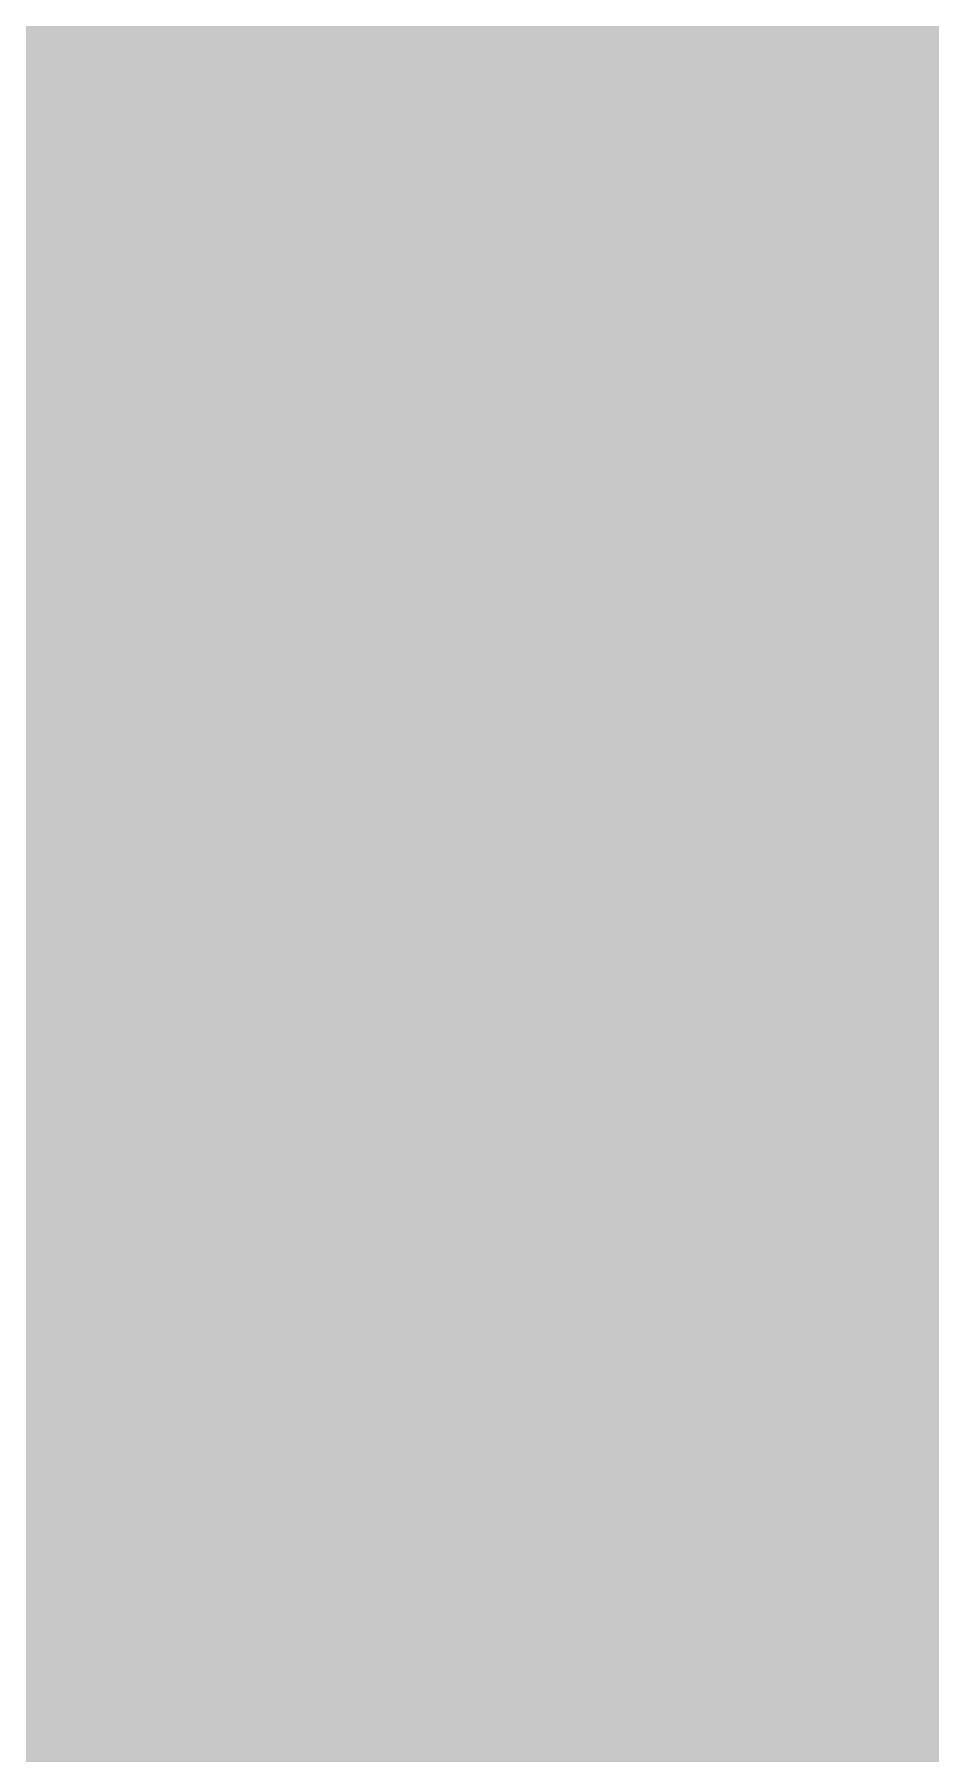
# Model space of a CAD drawing. Extents: x -3 to 92, y -53 to 125.
# Drawn here: x 34.84 to 38.07, y 8.72 to 14.91 of the extents above; entities that cross this region are included whole.
import ezdxf

# ---------------------------------------------------------------- set-up
doc = ezdxf.new("R2010")
doc.units = 0
doc.header["$MEASUREMENT"] = 0
doc.layers.get('0').update_dxf_attribs({"linetype": 'CONTINUOUS'})
for name, color, linetype in [('23-325-0_AST', 7, 'CONTINUOUS'), ('23-325-0_BOT', 7, 'CONTINUOUS'), ('23-325-0_IN1', 4, 'CONTINUOUS'), ('23-325-0_IN2', 3, 'CONTINUOUS'), ('23-325-0_SMT', 10, 'CONTINUOUS'), ('23-325-0_SPT', 14, 'CONTINUOUS'), ('23-325-0_SST', 9, 'CONTINUOUS'), ('23-325-0_TOP', 12, 'CONTINUOUS')]:
    doc.layers.add(name, color=color, linetype=linetype)

# ---------------------------------------------------------------- blocks, each defined once
blk = doc.blocks.new('ROUND_37')
at = {"const_width": 0.23749}
blk.add_lwpolyline([(-0.118744, 0, 1), (0.118744, 0, 1)], format="xyb", close=True, dxfattribs=at)

msp = doc.modelspace()

# ---------------------------------------------------------------- linework, layer by layer
at = {"layer": '23-325-0_AST', "const_width": 0.1524}
for points in [[(35.1917, 13.92682, 0.4142136), (34.96564, 13.70076)], [(35.1917, 13.91666, 0.4107693), (34.9758, 13.7033)], [(38.63086, 13.62964, 0.1222351), (37.47008, 13.91772)], [(35.17646, 13.88364, 0.3702317), (35.00882, 13.71346)], [(35.179, 13.87348, 0.3928793), (35.01898, 13.70076)], [(38.61562, 13.59916, 0.1221929), (37.47008, 13.88336)], [(37.46754, 13.64742, 0.4142136), (35.24758, 11.42746)], [(37.465, 13.6144, 0.4142136), (35.27806, 11.42746)], [(38.77564, 13.17752, 0.1620988), (37.465, 13.61389)], [(38.8239, 13.1826, 0.165982), (37.46754, 13.64562)], [(36.41344, 13.5128, 0.1655132), (35.35605, 12.43366)], [(36.44646, 13.49248, 0.1677032), (35.38655, 12.41841)], [(34.9758, 11.42238, 0.1216549), (35.26111, 10.26711)], [(35.00882, 11.42238, 0.1218502), (35.29092, 10.282)], [(35.24504, 11.42746, 0.1639217), (35.69812, 10.0826)], [(35.27806, 11.42746, 0.1642446), (35.72555, 10.10193)], [(37.465, 9.20496, 0.4142136), (39.6875, 11.42746)], [(37.46754, 9.23798, 0.4142136), (39.65448, 11.42492)], [(35.47364, 10.44956, 0.0505341), (35.71038, 10.06896)], [(35.50158, 10.46734, 0.0471366), (35.71515, 10.11698)], [(35.90798, 10.18286, 0.1810777), (35.70112, 10.10541)], [(35.90798, 10.14984, 0.1972586), (35.70989, 10.06853)], [(35.90798, 10.18286, 0.166419), (35.71496, 10.11679)], [(35.90798, 10.14984, 0.1823287), (35.72178, 10.07961)], [(36.22294, 9.8679, 0.4142136), (35.90798, 10.18286)], [(36.22294, 9.8679, 0.4142136), (35.90798, 10.18286)], [(36.18992, 9.8679, 0.4142136), (35.90798, 10.14984)], [(36.18992, 9.8679, 0.4142136), (35.90798, 10.14984)], [(34.97326, 9.94664, 0.4142136), (35.98672, 8.93318)], [(34.99104, 9.94664, 0.4142136), (35.98672, 8.95096)], [(35.00882, 9.94664, 0.4142136), (35.98672, 8.96874)], [(36.10864, 9.66978, 0.1972575), (36.18996, 9.8679)], [(36.1188, 9.68248, 0.1823268), (36.18874, 9.8679)], [(36.1442, 9.66216, 0.1810765), (36.22123, 9.8679)], [(36.1569, 9.67486, 0.1664185), (36.22298, 9.8679)], [(36.10864, 9.66978, 0.1658023), (37.465, 9.20729)], [(36.12134, 9.65962, 0.0490281), (36.48918, 9.43263)], [(36.14166, 9.68502, 0.0537043), (36.54484, 9.44226)], [(36.1569, 9.67486, 0.1620988), (37.46754, 9.23849)]]:
    msp.add_lwpolyline(points, format="xyb", dxfattribs=at)
for points in [[(35.18916, 13.92682), (38.9001, 13.92682), (38.9001, 13.87348), (35.179, 13.87348)], [(35.1917, 13.92682), (35.1917, 13.91666)], [(36.44646, 13.49248), (36.44646, 13.91666), (35.1917, 13.91666)], [(37.46754, 13.91666), (37.465, 13.88364), (37.47008, 13.88364)], [(35.17646, 13.88364), (36.41344, 13.88364), (36.41344, 13.5128)], [(35.01898, 13.70076), (35.01898, 9.99236), (34.96564, 9.99236), (34.96564, 13.70076)], [(34.9758, 13.7033), (34.9758, 12.41044), (35.37204, 12.41044), (35.37204, 12.44346), (35.00882, 12.44346), (35.00882, 13.71346)], [(35.3568, 12.4333), (35.38728, 12.41806)], [(37.6936, 11.6586), (37.86124, 11.71702), (37.86124, 12.07262), (37.6936, 12.13358), (37.35324, 12.13358), (37.1856, 12.0142), (37.1856, 11.6586), (36.84524, 11.6586), (36.84524, 12.13358)], [(34.99358, 9.99236), (34.99612, 9.98982), (35.56, 9.51992), (35.5473, 9.53262), (35.5727, 9.50976), (36.12896, 10.06602), (36.1061, 10.09142), (35.5473, 9.53262)], [(35.00882, 11.42746), (34.9758, 11.42492)], [(34.9758, 11.42492), (34.9758, 11.42238)], [(35.00882, 11.42746), (35.00882, 11.42238)], [(37.86124, 11.29538), (37.86124, 10.87882), (36.84524, 10.87882)], [(35.54984, 9.50722), (34.96818, 9.99236), (35.48126, 10.50544), (35.50158, 10.46734)], [(35.47364, 10.44956), (35.01898, 9.9949), (35.57016, 9.53262), (36.03498, 8.9789), (36.48964, 9.43356)], [(35.26028, 10.26668), (35.29076, 10.28192)], [(35.6997, 10.0838), (35.7251, 10.10158)], [(35.70224, 10.10412), (35.72256, 10.07872)], [(35.00882, 9.9695), (34.9885, 9.97458), (35.54984, 9.50722), (35.56, 9.51992), (36.0299, 8.95604), (36.03244, 8.9535)], [(34.9758, 10.01522), (34.97348, 9.94664)], [(36.54552, 9.44372), (36.03244, 8.9281), (35.54984, 9.50722), (35.57016, 9.53262), (35.00374, 10.00506), (34.9758, 10.01522)], [(34.99358, 9.99236), (34.99253, 9.94664)], [(35.00882, 9.9695), (35.00855, 9.94664)], [(36.1442, 9.66216), (36.1188, 9.68248)], [(36.12134, 9.65962), (36.14166, 9.68502)], [(36.0553, 8.93572), (36.04514, 8.96366), (35.5727, 9.53008), (35.5473, 9.50976), (36.01466, 8.94842), (36.00704, 8.96874)], [(37.465, 8.93572), (37.46754, 8.96874), (37.22116, 8.9789), (37.12464, 8.9916), (37.07638, 8.99922), (36.93668, 9.02462), (36.89096, 9.03478), (36.84524, 9.04748), (36.7538, 9.07288), (36.70808, 9.08812), (36.6649, 9.10082), (36.576, 9.13384), (36.53282, 9.15162), (36.44646, 9.18972), (36.322, 9.25068), (36.30676, 9.2202), (36.43376, 9.15924), (36.47694, 9.13892), (36.52012, 9.12114), (36.6522, 9.07034), (36.69792, 9.0551), (36.74364, 9.0424), (36.78936, 9.02716), (36.83508, 9.01446), (37.07384, 8.9662), (37.1221, 8.95858), (37.21862, 8.94842), (37.465, 8.93572)], [(35.98672, 8.96874), (36.00703, 8.96895)], [(39.0271, 8.9789), (36.03244, 8.9789), (36.03244, 8.92556), (39.04742, 8.92556)], [(35.98672, 8.95096), (36.03251, 8.95201)], [(35.98672, 8.93318), (36.05531, 8.9355)]]:
    msp.add_lwpolyline(points, dxfattribs=at)
at = {"layer": '23-325-0_BOT', "const_width": 0.254}
for points in [[(35.0774, 41.55948), (35.0774, 5.77596)], [(35.306, 41.55948), (35.306, 5.77596)], [(35.5346, 37.8714), (35.5346, 5.77596)], [(35.7632, 37.74948), (35.7632, 5.77596)], [(35.9918, 37.72662), (35.9918, 5.77596)], [(34.8488, 18.1229), (34.8488, 5.77596)], [(36.068, 14.859), (29.0322, 14.859)], [(36.2204, 14.71676), (36.2204, 5.77596)], [(40.894, 14.6304), (29.0322, 14.6304)], [(36.449, 14.6558), (36.449, 5.77596)], [(40.894, 14.6558), (36.449, 14.6558)], [(36.6776, 14.6558), (36.6776, 5.77596)], [(36.9062, 14.6558), (36.9062, -4.572)], [(37.1348, 14.6558), (37.1348, -4.572)], [(37.3634, 14.6558), (37.3634, -4.572)], [(37.592, 14.6558), (37.592, -4.572)], [(37.8206, 14.6558), (37.8206, -4.572)], [(38.0492, 14.6558), (38.0492, -4.572)], [(40.894, 14.4018), (29.0322, 14.4018)], [(40.894, 14.1732), (29.0322, 14.1732)], [(40.894, 13.9446), (29.0322, 13.9446)], [(40.894, 13.716), (29.0322, 13.716)], [(40.894, 13.4874), (29.0322, 13.4874)], [(40.894, 13.2588), (29.0322, 13.2588)], [(40.894, 13.0302), (29.0322, 13.0302)], [(40.894, 12.8016), (29.0322, 12.8016)], [(40.894, 12.573), (29.0322, 12.573)], [(40.894, 12.3444), (29.0322, 12.3444)], [(40.894, 12.1158), (29.0322, 12.1158)], [(40.894, 11.8872), (29.0322, 11.8872)], [(40.894, 11.6586), (29.0322, 11.6586)], [(40.894, 11.43), (29.0322, 11.43)], [(40.894, 11.2014), (29.0322, 11.2014)], [(40.894, 10.9728), (29.0322, 10.9728)], [(40.894, 10.7442), (29.0322, 10.7442)], [(40.894, 10.5156), (29.0322, 10.5156)], [(40.894, 10.287), (29.0322, 10.287)], [(40.894, 10.0584), (29.0322, 10.0584)], [(40.894, 9.8298), (29.0322, 9.8298)], [(40.894, 9.6012), (29.0322, 9.6012)], [(40.894, 9.3726), (29.0322, 9.3726)], [(40.894, 9.144), (29.0322, 9.144)], [(40.894, 8.9154), (29.0322, 8.9154)], [(40.894, 8.6868), (29.0322, 8.6868)]]:
    msp.add_lwpolyline(points, dxfattribs=at)
msp.add_lwpolyline([(35.9918, 15.113, 0.4142136), (36.449, 14.6558)], format="xyb", dxfattribs=at)
at = {"layer": '23-325-0_IN1', "const_width": 0.254}
for points in [[(35.0774, 31.4198), (35.0774, 5.77596)], [(35.306, 31.4198), (35.306, 5.77596)], [(35.5346, 31.4198), (35.5346, 5.77596)], [(35.7632, 31.4198), (35.7632, 5.77596)], [(35.9918, 31.4198), (35.9918, 5.77596)], [(34.8488, 18.1229), (34.8488, 5.77596)], [(36.2204, 15.71498), (36.2204, 5.77596)], [(37.3634, 15.53972), (37.3634, -4.572)], [(37.592, 15.50162), (37.592, -4.572)], [(36.449, 15.37208), (36.449, 5.77596)], [(37.1348, 15.32382), (37.1348, -4.572)], [(37.8206, 15.31112), (37.8206, -4.572)], [(36.6776, 15.26286), (36.6776, 5.77596)], [(36.9062, 15.25016), (36.9062, -4.572)], [(38.0492, 15.24762), (38.0492, -4.572)], [(50.80762, 14.859), (27.66822, 14.859)], [(50.75936, 14.6304), (27.6733, 14.6304)], [(50.79746, 14.4018), (27.58694, 14.4018)], [(50.94478, 14.1732), (27.34056, 14.1732)], [(51.31054, 13.9446), (18.36928, 13.9446)], [(50.89906, 13.716), (-2.413, 13.716)], [(50.78222, 13.4874), (-2.413, 13.4874)], [(50.7619, 13.2588), (-2.413, 13.2588)], [(50.83048, 13.0302), (-2.413, 13.0302)], [(51.03114, 12.8016), (-2.413, 12.8016)], [(86.36, 12.573), (-2.413, 12.573)], [(86.36, 12.3444), (-2.413, 12.3444)], [(86.36, 12.1158), (-2.413, 12.1158)], [(86.36, 11.8872), (-2.413, 11.8872)], [(86.36, 11.6586), (-2.413, 11.6586)], [(86.36, 11.43), (-2.413, 11.43)], [(86.36, 11.2014), (-2.413, 11.2014)], [(86.36, 10.9728), (-2.413, 10.9728)], [(86.36, 10.7442), (-2.413, 10.7442)], [(86.36, 10.5156), (-2.413, 10.5156)], [(86.36, 10.287), (-2.413, 10.287)], [(86.36, 10.0584), (-2.413, 10.0584)], [(86.36, 9.8298), (-2.413, 9.8298)], [(86.36, 9.6012), (-2.413, 9.6012)], [(86.36, 9.3726), (-2.413, 9.3726)], [(86.36, 9.144), (-2.413, 9.144)], [(86.36, 8.9154), (-2.413, 8.9154)], [(86.36, 8.6868), (-2.413, 8.6868)]]:
    msp.add_lwpolyline(points, dxfattribs=at)
at = {"layer": '23-325-0_IN2', "const_width": 0.254}
msp.add_lwpolyline([(27.051, 14.732), (40.259, 14.732), (42.545, 17.018), (42.545, 17.145)], dxfattribs=at)
at = {"layer": '23-325-0_SMT', "const_width": 0.127}
for points in [[(35.179, 13.91158, 0.4142136), (34.97834, 13.71092)], [(36.52774, 13.20038, 0.2845461), (35.43554, 11.43508)], [(35.43554, 11.42238, 0.2733631), (36.55314, 9.61898)], [(34.97834, 9.1313, 0.4142136), (35.179, 8.93064)]]:
    msp.add_lwpolyline(points, format="xyb", dxfattribs=at)
for points in [[(35.07994, 13.88618), (35.07994, 8.95604)], [(35.18154, 13.91158), (35.179, 13.91153)], [(36.55314, 13.91158), (35.18154, 13.91158)], [(35.19424, 13.91158), (35.19424, 8.93318)], [(35.30854, 13.91158), (35.30854, 8.93318)], [(35.42284, 13.91158), (35.42284, 8.93318)], [(35.53714, 13.91158), (35.53714, 12.05992)], [(35.65144, 13.91158), (35.65144, 12.3317)], [(35.76574, 13.91158), (35.76574, 12.52728)], [(35.88004, 13.91158), (35.88004, 12.68222)], [(35.99434, 13.91158), (35.99434, 12.80922)], [(36.10864, 13.91158), (36.10864, 12.91844)], [(36.22294, 13.91158), (36.22294, 13.01242)], [(36.33724, 13.91158), (36.33724, 13.09116)], [(36.45154, 13.91158), (36.45154, 13.15974)], [(36.55314, 13.91158), (36.55314, 13.22578), (36.52774, 13.20038)], [(36.55314, 13.83284), (35.02152, 13.83284)], [(36.55314, 13.71854), (34.97834, 13.71854)], [(34.97834, 13.71092), (34.97834, 13.70838)], [(34.97834, 13.70838), (34.97834, 9.13638)], [(36.55314, 13.60424), (34.97834, 13.60424)], [(36.55314, 13.48994), (34.97834, 13.48994)], [(36.55314, 13.37564), (34.97834, 13.37564)], [(36.55314, 13.26134), (34.97834, 13.26134)], [(36.43122, 13.14704), (34.97834, 13.14704)], [(36.25342, 13.03274), (34.97834, 13.03274)], [(36.10864, 12.91844), (34.97834, 12.91844)], [(35.98926, 12.80414), (34.97834, 12.80414)], [(35.88766, 12.68984), (34.97834, 12.68984)], [(35.79876, 12.57554), (34.97834, 12.57554)], [(35.7251, 12.46124), (34.97834, 12.46124)], [(35.65906, 12.34694), (34.97834, 12.34694)], [(35.60572, 12.23264), (34.97834, 12.23264)], [(35.55746, 12.11834), (34.97834, 12.11834)], [(35.51936, 12.00404), (34.97834, 12.00404)], [(35.48888, 11.88974), (34.97834, 11.88974)], [(35.46602, 11.77544), (34.97834, 11.77544)], [(35.44824, 11.66114), (34.97834, 11.66114)], [(35.43808, 11.54684), (34.97834, 11.54684)], [(35.43554, 11.43254), (34.97834, 11.43254)], [(35.43554, 11.43508), (35.43554, 11.42238)], [(35.44062, 11.31824), (34.97834, 11.31824)], [(35.45078, 11.20394), (34.97834, 11.20394)], [(35.46856, 11.08964), (34.97834, 11.08964)], [(35.49396, 10.97534), (34.97834, 10.97534)], [(35.52444, 10.86104), (34.97834, 10.86104)], [(35.53714, 10.8204), (35.53714, 8.93318)], [(35.56254, 10.74674), (34.97834, 10.74674)], [(35.60826, 10.63244), (34.97834, 10.63244)], [(35.6616, 10.51814), (34.97834, 10.51814)], [(35.65144, 10.53846), (35.65144, 8.93318)], [(35.7251, 10.40384), (34.97834, 10.40384)], [(35.76574, 10.3378), (35.76574, 8.93318)], [(35.79876, 10.28954), (34.97834, 10.28954)], [(35.88258, 10.17524), (34.97834, 10.17524)], [(35.88004, 10.17778), (35.88004, 8.93318)], [(35.9791, 10.06094), (34.97834, 10.06094)], [(35.99434, 10.04316), (35.99434, 8.93318)], [(36.09086, 9.94664), (34.97834, 9.94664)], [(36.10864, 9.92886), (36.10864, 8.93318)], [(36.22294, 9.83234), (34.97834, 9.83234)], [(36.22294, 9.83234), (36.22294, 8.93318)], [(36.38042, 9.71804), (34.97834, 9.71804)], [(36.33724, 9.74852), (36.33724, 8.93318)], [(36.45154, 9.67486), (36.45154, 8.93318)], [(36.55314, 9.60374), (34.97834, 9.60374)], [(36.55314, 9.61898), (36.55314, 8.93318), (35.18154, 8.93318), (35.179, 8.93064)], [(36.55314, 9.48944), (34.97834, 9.48944)], [(36.55314, 9.37514), (34.97834, 9.37514)], [(36.55314, 9.26084), (34.97834, 9.26084)], [(34.97834, 9.13638), (34.97828, 9.1313)], [(36.55314, 9.14654), (34.97834, 9.14654)], [(36.55314, 9.03224), (35.00374, 9.03224)]]:
    msp.add_lwpolyline(points, dxfattribs=at)
at = {"layer": '23-325-0_SPT', "const_width": 0.127}
for points in [[(35.179, 13.91158, 0.4142136), (34.97834, 13.71092)], [(36.52774, 13.20038, 0.2845461), (35.43554, 11.43508)], [(35.43554, 11.42238, 0.2733631), (36.55314, 9.61898)], [(34.97834, 9.1313, 0.4142136), (35.179, 8.93064)]]:
    msp.add_lwpolyline(points, format="xyb", dxfattribs=at)
for points in [[(35.07994, 13.88618), (35.07994, 8.95604)], [(35.18154, 13.91158), (35.179, 13.91153)], [(36.55314, 13.91158), (35.18154, 13.91158)], [(35.19424, 13.91158), (35.19424, 8.93318)], [(35.30854, 13.91158), (35.30854, 8.93318)], [(35.42284, 13.91158), (35.42284, 8.93318)], [(35.53714, 13.91158), (35.53714, 12.05992)], [(35.65144, 13.91158), (35.65144, 12.3317)], [(35.76574, 13.91158), (35.76574, 12.52728)], [(35.88004, 13.91158), (35.88004, 12.68222)], [(35.99434, 13.91158), (35.99434, 12.80922)], [(36.10864, 13.91158), (36.10864, 12.91844)], [(36.22294, 13.91158), (36.22294, 13.01242)], [(36.33724, 13.91158), (36.33724, 13.09116)], [(36.45154, 13.91158), (36.45154, 13.15974)], [(36.55314, 13.91158), (36.55314, 13.22578), (36.52774, 13.20038)], [(36.55314, 13.83284), (35.02152, 13.83284)], [(36.55314, 13.71854), (34.97834, 13.71854)], [(34.97834, 13.71092), (34.97834, 13.70838)], [(34.97834, 13.70838), (34.97834, 9.13638)], [(36.55314, 13.60424), (34.97834, 13.60424)], [(36.55314, 13.48994), (34.97834, 13.48994)], [(36.55314, 13.37564), (34.97834, 13.37564)], [(36.55314, 13.26134), (34.97834, 13.26134)], [(36.43122, 13.14704), (34.97834, 13.14704)], [(36.25342, 13.03274), (34.97834, 13.03274)], [(36.10864, 12.91844), (34.97834, 12.91844)], [(35.98926, 12.80414), (34.97834, 12.80414)], [(35.88766, 12.68984), (34.97834, 12.68984)], [(35.79876, 12.57554), (34.97834, 12.57554)], [(35.7251, 12.46124), (34.97834, 12.46124)], [(35.65906, 12.34694), (34.97834, 12.34694)], [(35.60572, 12.23264), (34.97834, 12.23264)], [(35.55746, 12.11834), (34.97834, 12.11834)], [(35.51936, 12.00404), (34.97834, 12.00404)], [(35.48888, 11.88974), (34.97834, 11.88974)], [(35.46602, 11.77544), (34.97834, 11.77544)], [(35.44824, 11.66114), (34.97834, 11.66114)], [(35.43808, 11.54684), (34.97834, 11.54684)], [(35.43554, 11.43254), (34.97834, 11.43254)], [(35.43554, 11.43508), (35.43554, 11.42238)], [(35.44062, 11.31824), (34.97834, 11.31824)], [(35.45078, 11.20394), (34.97834, 11.20394)], [(35.46856, 11.08964), (34.97834, 11.08964)], [(35.49396, 10.97534), (34.97834, 10.97534)], [(35.52444, 10.86104), (34.97834, 10.86104)], [(35.53714, 10.8204), (35.53714, 8.93318)], [(35.56254, 10.74674), (34.97834, 10.74674)], [(35.60826, 10.63244), (34.97834, 10.63244)], [(35.6616, 10.51814), (34.97834, 10.51814)], [(35.65144, 10.53846), (35.65144, 8.93318)], [(35.7251, 10.40384), (34.97834, 10.40384)], [(35.76574, 10.3378), (35.76574, 8.93318)], [(35.79876, 10.28954), (34.97834, 10.28954)], [(35.88258, 10.17524), (34.97834, 10.17524)], [(35.88004, 10.17778), (35.88004, 8.93318)], [(35.9791, 10.06094), (34.97834, 10.06094)], [(35.99434, 10.04316), (35.99434, 8.93318)], [(36.09086, 9.94664), (34.97834, 9.94664)], [(36.10864, 9.92886), (36.10864, 8.93318)], [(36.22294, 9.83234), (34.97834, 9.83234)], [(36.22294, 9.83234), (36.22294, 8.93318)], [(36.38042, 9.71804), (34.97834, 9.71804)], [(36.33724, 9.74852), (36.33724, 8.93318)], [(36.45154, 9.67486), (36.45154, 8.93318)], [(36.55314, 9.60374), (34.97834, 9.60374)], [(36.55314, 9.61898), (36.55314, 8.93318), (35.18154, 8.93318), (35.179, 8.93064)], [(36.55314, 9.48944), (34.97834, 9.48944)], [(36.55314, 9.37514), (34.97834, 9.37514)], [(36.55314, 9.26084), (34.97834, 9.26084)], [(34.97834, 9.13638), (34.97828, 9.1313)], [(36.55314, 9.14654), (34.97834, 9.14654)], [(36.55314, 9.03224), (35.00374, 9.03224)]]:
    msp.add_lwpolyline(points, dxfattribs=at)
at = {"layer": '23-325-0_SST'}
for points, const_width in [([(40.26662, 14.2748), (34.60242, 14.2748), (34.60242, 8.636), (40.26662, 8.636), (40.26662, 14.2748)], 0.127), ([(35.18916, 13.92682), (38.9001, 13.92682), (38.9001, 13.87348), (35.179, 13.87348)], 0.1524), ([(35.1917, 13.92682), (35.1917, 13.91666)], 0.1524), ([(36.44646, 13.49248), (36.44646, 13.91666), (35.1917, 13.91666)], 0.1524), ([(37.46754, 13.91666), (37.465, 13.88364), (37.47008, 13.88364)], 0.1524), ([(35.17646, 13.88364), (36.41344, 13.88364), (36.41344, 13.5128)], 0.1524), ([(35.01898, 13.70076), (35.01898, 9.99236), (34.96564, 9.99236), (34.96564, 13.70076)], 0.1524), ([(34.9758, 13.7033), (34.9758, 12.41044), (35.37204, 12.41044), (35.37204, 12.44346), (35.00882, 12.44346), (35.00882, 13.71346)], 0.1524), ([(35.3568, 12.4333), (35.38728, 12.41806)], 0.1524), ([(34.99358, 9.99236), (34.99612, 9.98982), (35.56, 9.51992), (35.5473, 9.53262), (35.5727, 9.50976), (36.12896, 10.06602), (36.1061, 10.09142), (35.5473, 9.53262)], 0.1524), ([(35.00882, 11.42746), (34.9758, 11.42492)], 0.1524), ([(34.9758, 11.42492), (34.9758, 11.42238)], 0.1524), ([(35.00882, 11.42746), (35.00882, 11.42238)], 0.1524), ([(35.54984, 9.50722), (34.96818, 9.99236), (35.48126, 10.50544), (35.50158, 10.46734)], 0.1524), ([(35.47364, 10.44956), (35.01898, 9.9949), (35.57016, 9.53262), (36.03498, 8.9789), (36.48964, 9.43356)], 0.1524), ([(35.26028, 10.26668), (35.29076, 10.28192)], 0.1524), ([(35.6997, 10.0838), (35.7251, 10.10158)], 0.1524), ([(35.70224, 10.10412), (35.72256, 10.07872)], 0.1524), ([(35.00882, 9.9695), (34.9885, 9.97458), (35.54984, 9.50722), (35.56, 9.51992), (36.0299, 8.95604), (36.03244, 8.9535)], 0.1524), ([(34.9758, 10.01522), (34.97348, 9.94664)], 0.1524), ([(36.54552, 9.44372), (36.03244, 8.9281), (35.54984, 9.50722), (35.57016, 9.53262), (35.00374, 10.00506), (34.9758, 10.01522)], 0.1524), ([(34.99358, 9.99236), (34.99253, 9.94664)], 0.1524), ([(35.00882, 9.9695), (35.00855, 9.94664)], 0.1524), ([(36.1442, 9.66216), (36.1188, 9.68248)], 0.1524), ([(36.12134, 9.65962), (36.14166, 9.68502)], 0.1524), ([(36.0553, 8.93572), (36.04514, 8.96366), (35.5727, 9.53008), (35.5473, 9.50976), (36.01466, 8.94842), (36.00704, 8.96874)], 0.1524), ([(37.465, 8.93572), (37.46754, 8.96874), (37.22116, 8.9789), (37.12464, 8.9916), (37.07638, 8.99922), (36.93668, 9.02462), (36.89096, 9.03478), (36.84524, 9.04748), (36.7538, 9.07288), (36.70808, 9.08812), (36.6649, 9.10082), (36.576, 9.13384), (36.53282, 9.15162), (36.44646, 9.18972), (36.322, 9.25068), (36.30676, 9.2202), (36.43376, 9.15924), (36.47694, 9.13892), (36.52012, 9.12114), (36.6522, 9.07034), (36.69792, 9.0551), (36.74364, 9.0424), (36.78936, 9.02716), (36.83508, 9.01446), (37.07384, 8.9662), (37.1221, 8.95858), (37.21862, 8.94842), (37.465, 8.93572)], 0.1524), ([(35.98672, 8.96874), (36.00703, 8.96895)], 0.1524), ([(39.0271, 8.9789), (36.03244, 8.9789), (36.03244, 8.92556), (39.04742, 8.92556)], 0.1524), ([(35.98672, 8.95096), (36.03251, 8.95201)], 0.1524), ([(35.98672, 8.93318), (36.05531, 8.9355)], 0.1524)]:
    msp.add_lwpolyline(points, dxfattribs=dict(at, const_width=const_width))
at = {"layer": '23-325-0_SST', "const_width": 0.1524}
for points in [[(35.1917, 13.92682, 0.4142136), (34.96564, 13.70076)], [(35.1917, 13.91666, 0.4107693), (34.9758, 13.7033)], [(38.63086, 13.62964, 0.1222351), (37.47008, 13.91772)], [(35.17646, 13.88364, 0.3702317), (35.00882, 13.71346)], [(35.179, 13.87348, 0.3928793), (35.01898, 13.70076)], [(38.61562, 13.59916, 0.1221929), (37.47008, 13.88336)], [(37.46754, 13.64742, 0.4142136), (35.24758, 11.42746)], [(37.465, 13.6144, 0.4142136), (35.27806, 11.42746)], [(38.77564, 13.17752, 0.1620988), (37.465, 13.61389)], [(38.8239, 13.1826, 0.165982), (37.46754, 13.64562)], [(36.41344, 13.5128, 0.1655132), (35.35605, 12.43366)], [(36.44646, 13.49248, 0.1677032), (35.38655, 12.41841)], [(34.9758, 11.42238, 0.1216549), (35.26111, 10.26711)], [(35.00882, 11.42238, 0.1218502), (35.29092, 10.282)], [(35.24504, 11.42746, 0.1639217), (35.69812, 10.0826)], [(35.27806, 11.42746, 0.1642446), (35.72555, 10.10193)], [(37.465, 9.20496, 0.4142136), (39.6875, 11.42746)], [(37.46754, 9.23798, 0.4142136), (39.65448, 11.42492)], [(35.47364, 10.44956, 0.0505341), (35.71038, 10.06896)], [(35.50158, 10.46734, 0.0471366), (35.71515, 10.11698)], [(35.90798, 10.18286, 0.1810777), (35.70112, 10.10541)], [(35.90798, 10.14984, 0.1972586), (35.70989, 10.06853)], [(35.90798, 10.18286, 0.166419), (35.71496, 10.11679)], [(35.90798, 10.14984, 0.1823287), (35.72178, 10.07961)], [(36.22294, 9.8679, 0.4142136), (35.90798, 10.18286)], [(36.22294, 9.8679, 0.4142136), (35.90798, 10.18286)], [(36.18992, 9.8679, 0.4142136), (35.90798, 10.14984)], [(36.18992, 9.8679, 0.4142136), (35.90798, 10.14984)], [(34.97326, 9.94664, 0.4142136), (35.98672, 8.93318)], [(34.99104, 9.94664, 0.4142136), (35.98672, 8.95096)], [(35.00882, 9.94664, 0.4142136), (35.98672, 8.96874)], [(36.10864, 9.66978, 0.1972575), (36.18996, 9.8679)], [(36.1188, 9.68248, 0.1823268), (36.18874, 9.8679)], [(36.1442, 9.66216, 0.1810765), (36.22123, 9.8679)], [(36.1569, 9.67486, 0.1664185), (36.22298, 9.8679)], [(36.10864, 9.66978, 0.1658023), (37.465, 9.20729)], [(36.12134, 9.65962, 0.0490281), (36.48918, 9.43263)], [(36.14166, 9.68502, 0.0537043), (36.54484, 9.44226)], [(36.1569, 9.67486, 0.1620988), (37.46754, 9.23849)]]:
    msp.add_lwpolyline(points, format="xyb", dxfattribs=at)
at = {"layer": '23-325-0_TOP'}
for points, const_width in [([(35.9918, 25.96642), (35.9918, 14.3637)], 0.254), ([(35.7632, 17.7546), (35.7632, 14.3637)], 0.254), ([(35.5346, 17.47266), (35.5346, 14.3637)], 0.254), ([(35.306, 17.24406), (35.306, 14.3637)], 0.254), ([(35.0774, 17.01546), (35.0774, 14.3637)], 0.254), ([(34.8488, 16.78686), (34.8488, 14.35608)], 0.254), ([(36.05276, 14.8844), (31.76524, 14.8844)], 0.254), ([(36.2204, 14.71676), (36.2204, 14.3637)], 0.254), ([(41.1226, 14.6558), (31.53664, 14.6558)], 0.254), ([(40.894, 14.6558), (36.449, 14.6558)], 0.254), ([(36.449, 14.6558), (36.449, 14.3637)], 0.254), ([(36.6776, 14.6558), (36.6776, 14.3637)], 0.254), ([(36.9062, 14.6558), (36.9062, 14.30782)], 0.254), ([(37.1348, 14.6558), (37.1348, -4.318)], 0.254), ([(37.3634, 14.6558), (37.3634, -4.318)], 0.254), ([(37.592, 14.6558), (37.592, -4.318)], 0.254), ([(37.8206, 14.6558), (37.8206, -4.318)], 0.254), ([(38.0492, 14.6558), (38.0492, 14.32052)], 0.254), ([(41.00322, 14.4272), (31.30804, 14.4272)], 0.254), ([(36.703, 14.3637), (34.925, 14.3637)], 0.254), ([(37.90696, 14.1986), (37.02304, 14.1986)], 0.254), ([(37.0967, 13.97), (37.0967, 8.89)], 0.254), ([(37.8333, 13.97), (37.0967, 13.97)], 0.254), ([(37.8333, 13.97), (37.8333, 8.89)], 0.254), ([(34.925, 13.97), (34.925, 8.89)], 0.127), ([(36.703, 13.97), (34.925, 13.97)], 0.127), ([(35.0393, 13.97), (35.0393, 8.89)], 0.127), ([(35.1536, 13.97), (35.1536, 8.89)], 0.127), ([(35.2679, 13.97), (35.2679, 8.89)], 0.127), ([(35.3822, 13.97), (35.3822, 8.89)], 0.127), ([(35.4965, 13.97), (35.4965, 8.89)], 0.127), ([(35.6108, 13.97), (35.6108, 8.89)], 0.127), ([(35.7251, 13.97), (35.7251, 8.89)], 0.127), ([(35.8394, 13.97), (35.8394, 8.89)], 0.127), ([(35.9537, 13.97), (35.9537, 8.89)], 0.127), ([(36.068, 13.97), (36.068, 8.89)], 0.127), ([(36.1823, 13.97), (36.1823, 8.89)], 0.127), ([(36.2966, 13.97), (36.2966, 8.89)], 0.127), ([(36.4109, 13.97), (36.4109, 8.89)], 0.127), ([(36.5252, 13.97), (36.5252, 8.89)], 0.127), ([(36.6395, 13.97), (36.6395, 8.89)], 0.127), ([(36.703, 13.97), (36.703, 8.89)], 0.127), ([(36.703, 13.9192), (34.925, 13.9192)], 0.127), ([(36.703, 13.8049), (34.925, 13.8049)], 0.127), ([(37.8333, 13.7414), (37.0967, 13.7414)], 0.254), ([(36.703, 13.6906), (34.925, 13.6906)], 0.127), ([(36.703, 13.5763), (34.925, 13.5763)], 0.127), ([(37.8333, 13.5128), (37.0967, 13.5128)], 0.254), ([(36.703, 13.462), (34.925, 13.462)], 0.127), ([(36.703, 13.3477), (34.925, 13.3477)], 0.127), ([(37.8333, 13.2842), (37.0967, 13.2842)], 0.254), ([(36.703, 13.2334), (34.925, 13.2334)], 0.127), ([(36.703, 13.1191), (34.925, 13.1191)], 0.127), ([(37.8333, 13.0556), (37.0967, 13.0556)], 0.254), ([(36.703, 13.0048), (34.925, 13.0048)], 0.127), ([(36.703, 12.8905), (34.925, 12.8905)], 0.127), ([(37.8333, 12.827), (37.0967, 12.827)], 0.254), ([(36.703, 12.7762), (34.925, 12.7762)], 0.127), ([(36.703, 12.6619), (34.925, 12.6619)], 0.127), ([(37.8333, 12.5984), (37.0967, 12.5984)], 0.254), ([(36.703, 12.5476), (34.925, 12.5476)], 0.127), ([(36.703, 12.4333), (34.925, 12.4333)], 0.127), ([(37.8333, 12.3698), (37.0967, 12.3698)], 0.254), ([(36.703, 12.319), (34.925, 12.319)], 0.127), ([(36.703, 12.2047), (34.925, 12.2047)], 0.127), ([(37.8333, 12.1412), (37.0967, 12.1412)], 0.254), ([(36.703, 12.0904), (34.925, 12.0904)], 0.127), ([(31.75, 9.04494), (33.42894, 9.04494), (35.22472, 10.84072), (35.22472, 11.42746)], 1.27), ([(36.703, 11.9761), (34.925, 11.9761)], 0.127), ([(37.8333, 11.9126), (37.0967, 11.9126)], 0.254), ([(36.703, 11.8618), (34.925, 11.8618)], 0.127), ([(36.703, 11.7475), (34.925, 11.7475)], 0.127), ([(37.8333, 11.684), (37.0967, 11.684)], 0.254), ([(36.703, 11.6332), (34.925, 11.6332)], 0.127), ([(36.703, 11.5189), (34.925, 11.5189)], 0.127), ([(37.8333, 11.4554), (37.0967, 11.4554)], 0.254), ([(36.703, 11.4046), (34.925, 11.4046)], 0.127), ([(36.703, 11.2903), (34.925, 11.2903)], 0.127), ([(37.8333, 11.2268), (37.0967, 11.2268)], 0.254), ([(36.703, 11.176), (34.925, 11.176)], 0.127), ([(36.703, 11.0617), (34.925, 11.0617)], 0.127), ([(37.8333, 10.9982), (37.0967, 10.9982)], 0.254), ([(36.703, 10.9474), (34.925, 10.9474)], 0.127), ([(36.703, 10.8331), (34.925, 10.8331)], 0.127), ([(37.8333, 10.7696), (37.0967, 10.7696)], 0.254), ([(36.703, 10.7188), (34.925, 10.7188)], 0.127), ([(36.703, 10.6045), (34.925, 10.6045)], 0.127), ([(37.8333, 10.541), (37.0967, 10.541)], 0.254), ([(36.703, 10.4902), (34.925, 10.4902)], 0.127), ([(36.703, 10.3759), (34.925, 10.3759)], 0.127), ([(37.8333, 10.3124), (37.0967, 10.3124)], 0.254), ([(36.703, 10.2616), (34.925, 10.2616)], 0.127), ([(36.703, 10.1473), (34.925, 10.1473)], 0.127), ([(37.8333, 10.0838), (37.0967, 10.0838)], 0.254), ([(36.703, 10.033), (34.925, 10.033)], 0.127), ([(36.703, 9.9187), (34.925, 9.9187)], 0.127), ([(37.8333, 9.8552), (37.0967, 9.8552)], 0.254), ([(36.703, 9.8044), (34.925, 9.8044)], 0.127), ([(36.703, 9.6901), (34.925, 9.6901)], 0.127), ([(37.8333, 9.6266), (37.0967, 9.6266)], 0.254), ([(36.703, 9.5758), (34.925, 9.5758)], 0.127), ([(36.703, 9.4615), (34.925, 9.4615)], 0.127), ([(37.8333, 9.398), (37.0967, 9.398)], 0.254), ([(36.703, 9.3472), (34.925, 9.3472)], 0.127), ([(36.703, 9.2329), (34.925, 9.2329)], 0.127), ([(37.8333, 9.1694), (37.0967, 9.1694)], 0.254), ([(36.703, 9.1186), (34.925, 9.1186)], 0.127), ([(36.703, 9.0043), (34.925, 9.0043)], 0.127), ([(37.8333, 8.9408), (37.0967, 8.9408)], 0.254), ([(36.703, 8.89), (34.925, 8.89)], 0.127), ([(37.87648, 8.7122), (37.05352, 8.7122)], 0.254)]:
    msp.add_lwpolyline(points, dxfattribs=dict(at, const_width=const_width))
at = {"layer": '23-325-0_TOP', "const_width": 0.254}
for points in [[(35.9918, 15.113, 0.4142136), (36.449, 14.6558)], [(34.925, 14.3637, 0.4142136), (34.5313, 13.97)], [(37.0967, 13.97, 0.4142136), (36.703, 14.3637)], [(38.227, 14.3637, 0.4142136), (37.8333, 13.97)], [(36.703, 8.4963, 0.4142136), (37.0967, 8.89)], [(37.8333, 8.89, 0.4142136), (38.227, 8.4963)], [(34.54146, 8.79348, 0.3437156), (34.925, 8.49376)]]:
    msp.add_lwpolyline(points, format="xyb", dxfattribs=at)

# ---------------------------------------------------------------- block references
at = {"layer": '23-325-0_TOP'}
msp.add_blockref('ROUND_37', (35.22472, 11.42746), dxfattribs=at)

doc.saveas('drawing.dxf')
